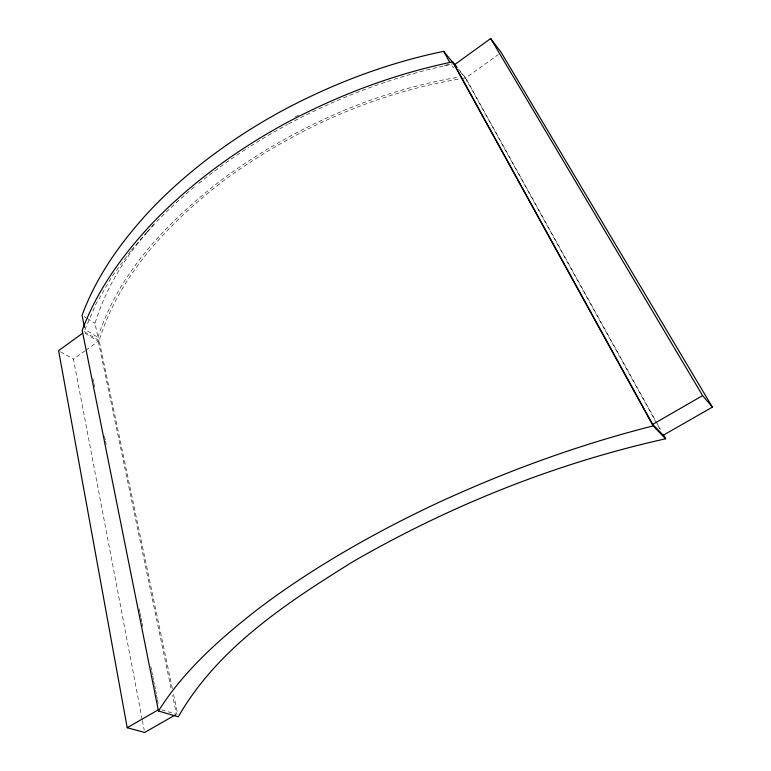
<?xml version="1.0" encoding="UTF-8"?>
<svg xmlns="http://www.w3.org/2000/svg" width="771" height="771" viewBox="0 0 771 771"><rect width="100%" height="100%" fill="white"/><g stroke="black" fill="none" stroke-linecap="round" stroke-linejoin="round"><path stroke-width="0.58" stroke-dasharray="3.85 2.89" d="M130.646 251.038L111.409 277.387L95.826 304.266L84.945 329.525L97.965 337.409L95.006 323.319C105.126 290.118 123.341 259.711 145.931 233.507M97.965 337.409C118.975 270.891 170.275 219.186 224.419 177.706C293.741 127.504 373.945 91.383 458.572 77.139M172.347 688.599L99.141 340.599C119.736 273.242 171.162 220.718 225.922 178.968C295.129 128.863 375.275 93.031 459.757 78.989M146.692 232.611L155.058 222.713M131.33 250.103L146.924 232.505M147.704 231.628L155.501 222.838A376.267 221.759 -23.3 0 1 195.15 186.36M142.172 719.459L73.447 359.141L84.926 350.911M85.88 350.227L98.302 341.322L83.644 332.494M659.745 428.917L465.453 78.122L498.317 54.558M288.576 123.919C339.674 96.847 394.203 76.204 450.871 64.436L453.733 67.935M295.052 116.826L300.382 114.31M460.933 78.758L465.626 77.842L655.726 420.899M444.481 65.4L452.548 63.848M161.659 709.86L176.501 714.245L172.559 695.423M60.581 351.759L73.447 359.141M84.193 331.588L99.141 340.599M84.068 316.573L86.053 317.806M87.046 318.413L95.006 323.319M458.417 68.985L465.626 77.842M460.354 71.857L465.453 78.122M656.304 421.949L660.39 429.312M173.581 694.478L177.783 714.466M98.302 341.322L171.326 689.534M92.906 378.551L93.619 382.088M93.86 383.274L94.573 386.811M104.538 436.405L105.251 439.952M105.492 441.137L106.205 444.674M139.204 608.811L139.917 612.357M140.149 613.533L140.862 617.079M141.103 618.255L141.816 621.802M142.047 622.987L142.76 626.524M150.837 666.674L151.55 670.221M151.781 671.396L152.494 674.943M152.735 676.119L153.448 679.665M153.68 680.841L154.393 684.388M154.634 685.564L155.347 689.11M155.578 690.286L156.291 693.833M156.532 695.018L157.245 698.555M157.477 699.74L158.19 703.277M142.404 720.634L144.206 730.089M198.773 183.402A376.267 221.759 -23.3 0 1 248.734 147.396M250.758 146.105A376.267 221.759 -23.3 0 1 287.525 124.488"/><path stroke-width="1.16" d="M158.46 711.007C183.883 670.597 220.149 638.658 257.427 609.485A467.544 169.475 -21.4 0 1 437.899 502.827C507.173 470.859 579.117 444.626 653.114 425.92L665.633 438.786C555.785 463.207 450.187 505.545 352.79 561.76C286.879 602.797 217.788 647.823 178.284 716.818L158.46 711.007L82.198 330.383C97.377 289.356 123.649 253.582 153.506 222.009A378.908 223.33 -23.3 0 1 287.641 122.203C339.558 94.65 395.041 73.804 452.644 61.892L456.972 67.212M82.68 333.197L58.606 350.622L127.205 727.737L144.659 732.45L175.48 714.833M454.533 64.706L490.684 38.55L501.217 52.476L712.394 407.127L663.253 435.239L652.709 424.387L454.533 64.706L456.721 67.385M652.709 424.387L702.612 395.6L712.394 407.127M127.205 727.737L158.344 709.783M453.695 63.617L443.691 51.339C387.611 62.894 333.66 83.335 283.159 110.214A372.952 223.041 -23.4 0 0 151.694 208.71C122.531 239.839 96.857 275.025 82.073 315.349L84.502 327.338M490.684 38.55L702.612 395.6M663.301 434.574L665.633 438.786M452.644 61.892L653.114 425.92M443.691 51.339L449.772 62.422"/></g></svg>
